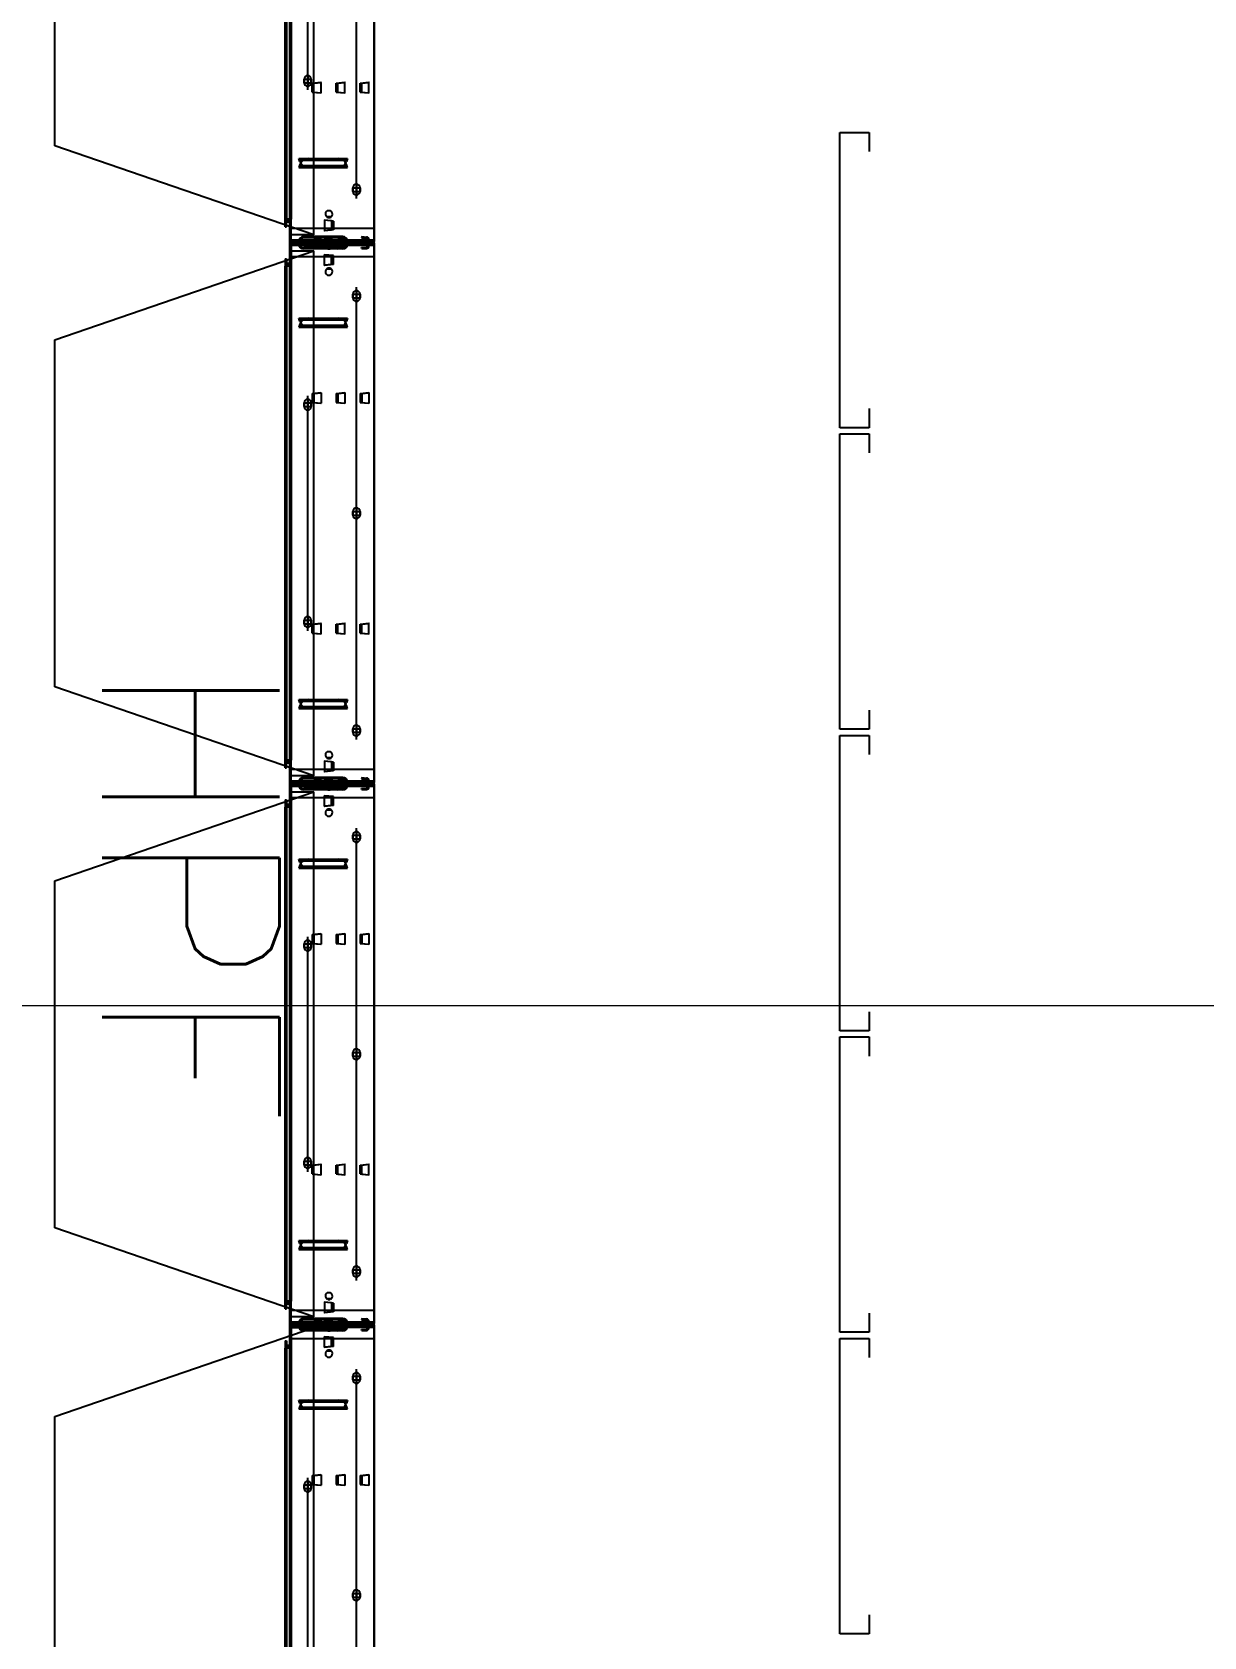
# Model space of a CAD drawing. Extents: x -32000 to 416743, y -254124 to 144214.
# Drawn here: x 250441 to 251762, y 80288 to 82098 of the extents above; entities that cross this region are included whole.
import ezdxf

# ---------------------------------------------------------------- set-up
doc = ezdxf.new("R2010")
doc.units = 0
doc.header["$LTSCALE"] = 10
doc.layers.add('XFM1Q40$0$TYPE14X10', color=7, linetype='Continuous')
doc.layers.add('XFM7P40ICA$0$H12PL4$0$L40_19_MEJI', color=252, linetype='Continuous')
doc.styles.add('XFM1Q40$0$LSP', font='SIMPLEX.shx', dxfattribs={"bigfont": 'chineset.shx'})

# ---------------------------------------------------------------- blocks, each defined once
blk = doc.blocks.new('XFM1Q40$0$A$C10876e96')
at = {"layer": 'XFM1Q40$0$TYPE14X10', "color": 22}
for p, q in [((2524.7, 2660), (2524.7, 3268.5)), ((2526.2, 2669), (2526.2, 3261)), ((2551.6, 2669), (2551.6, 3261)), ((2619.7, 3270), (2619.7, 2661.5)), ((2619.7, 2660), (2619.7, 3268.5)), ((2519.2, 3246.5), (2519.2, 2686.5)), ((2519.2, 2683.5), (2519.2, 3243.5)), ((2520.7, 3246.5), (2520.7, 2686.5)), ((2520.7, 2683.5), (2520.7, 3243.5)), ((2524.7, 3246.5), (2524.7, 2686.5)), ((2526.2, 3246.5), (2526.2, 2686.5)), ((2526.2, 2683.5), (2526.2, 3243.5)), ((2599.7, 2710), (2599.7, 3220)), ((2259.6, 2769.3), (2259.6, 3160.7)), ((2544.7, 2832.5), (2544.7, 3097.5)), ((2540.1, 2844.5), (2549.2, 2844.5)), ((2540.1, 2844.5), (2549.2, 2844.5)), ((2540.7, 2840.5), (2540.7, 2844.5)), ((2540.7, 2844.5), (2540.7, 2840.5)), ((2544.7, 2849.5), (2544.7, 2835.5)), ((2548.7, 2840.5), (2548.7, 2844.5)), ((2548.7, 2844.5), (2548.7, 2840.5)), ((2540.1, 2840.5), (2549.2, 2840.5)), ((2540.1, 2840.5), (2549.2, 2840.5)), ((2549.7, 2840), (2559.6, 2841)), ((2549.7, 2830), (2549.7, 2840)), ((2549.7, 2830), (2559.6, 2829)), ((2551.7, 2840.1), (2559.7, 2840.9)), ((2551.7, 2829.9), (2551.7, 2840.1)), ((2551.7, 2829.9), (2559.7, 2829.1)), ((2559.7, 2829.1), (2559.7, 2840.9)), ((2576.7, 2840), (2586.6, 2841)), ((2576.7, 2830), (2576.7, 2840)), ((2576.7, 2830), (2586.6, 2829)), ((2578.7, 2840.1), (2586.7, 2840.9)), ((2578.7, 2829.9), (2578.7, 2840.1)), ((2578.7, 2829.9), (2586.7, 2829.1)), ((2586.7, 2829.1), (2586.7, 2840.9)), ((2603.7, 2840), (2613.6, 2841)), ((2603.7, 2830), (2603.7, 2840)), ((2603.7, 2830), (2613.6, 2829)), ((2605.7, 2840.1), (2613.7, 2840.9)), ((2605.7, 2829.9), (2605.7, 2840.1)), ((2605.7, 2829.9), (2613.7, 2829.1)), ((2613.7, 2829.1), (2613.7, 2840.9)), ((2551.6, 2669), (2259.6, 2769.3)), ((3144.9, 2451.5), (3144.9, 2784.5)), ((3144.9, 2784.5), (3177.9, 2784.5)), ((3177.9, 2784.5), (3177.9, 2763)), ((2534.7, 2755), (2589.7, 2755)), ((2535.8, 2751.7), (2534.7, 2755)), ((2535.4, 2753), (2589, 2753)), ((2545.3, 2755), (2579.1, 2755)), ((2589.7, 2755), (2588.5, 2751.7)), ((2535.8, 2748.3), (2534.7, 2745)), ((2534.7, 2745), (2589.7, 2745)), ((2535.4, 2747), (2589, 2747)), ((2545.3, 2745), (2579.1, 2745)), ((2589.7, 2745), (2588.5, 2748.3)), ((2595.1, 2722), (2604.2, 2722)), ((2595.1, 2722), (2604.2, 2722)), ((2595.1, 2718), (2604.2, 2718)), ((2595.1, 2718), (2604.2, 2718)), ((2595.7, 2718), (2595.7, 2722)), ((2595.7, 2722), (2595.7, 2718)), ((2599.7, 2727), (2599.7, 2713)), ((2603.7, 2718), (2603.7, 2722)), ((2603.7, 2722), (2603.7, 2718)), ((2567.2, 2696.5), (2570.2, 2696.5)), ((2526.2, 2686.5), (2519.2, 2686.5)), ((2519.2, 2678), (2519.2, 2685)), ((2526.2, 2685), (2519.2, 2685)), ((2519.2, 2683.5), (2524.7, 2683.5)), ((2520.7, 2678), (2520.7, 2683.5)), ((2524.7, 2683.5), (2520.7, 2683.5)), ((2524.7, 2686.5), (2524.7, 2661.5)), ((2524.7, 2660), (2524.7, 2683.5)), ((2524.7, 2683.5), (2526.2, 2683.5)), ((2526.2, 2661.5), (2526.2, 2685)), ((2573.7, 2684.5), (2563.7, 2685.5)), ((2571.7, 2684.6), (2563.7, 2685.4)), ((2563.7, 2685.4), (2563.7, 2673.6)), ((2566, 2689.5), (2571.3, 2689.5)), ((2571.7, 2684.6), (2571.7, 2674.4)), ((2573.7, 2684.5), (2573.7, 2674.5)), ((2519.2, 2678), (2520.7, 2678)), ((2526.2, 2676), (2524.7, 2676)), ((2619.7, 2663), (2524.7, 2663)), ((2619.7, 2661.5), (2524.7, 2661.5)), ((2619.7, 2676), (2526.2, 2676)), ((2551.6, 2669), (2526.2, 2669)), ((2619.7, 2661.5), (2526.2, 2661.5)), ((2534.7, 2661.5), (2534.7, 2660)), ((2584.2, 2667), (2540.2, 2667)), ((2584.2, 2665.5), (2540.2, 2665.5)), ((2549.7, 2661.5), (2549.7, 2660)), ((2551.7, 2667), (2551.5, 2665.5)), ((2551.5, 2665.5), (2556.8, 2665)), ((2551.7, 2667), (2557, 2666.5)), ((2558.2, 2663), (2558.2, 2663.5)), ((2559.7, 2663), (2559.7, 2663.5)), ((2573.7, 2674.5), (2563.7, 2673.5)), ((2571.7, 2674.4), (2563.7, 2673.6)), ((2565.2, 2663.5), (2565.2, 2660)), ((2571.7, 2667), (2566.4, 2666.5)), ((2571.9, 2665.5), (2566.6, 2665)), ((2566.7, 2663.5), (2566.7, 2661.5)), ((2570.7, 2663.5), (2570.7, 2661.5)), ((2571.7, 2667), (2571.9, 2665.5)), ((2572.2, 2663.5), (2572.2, 2660)), ((2573.7, 2661.5), (2573.7, 2660)), ((2576.7, 2661.5), (2576.7, 2660)), ((2578.7, 2667), (2578.5, 2665.5)), ((2578.5, 2665.5), (2583.8, 2665)), ((2578.7, 2667), (2584, 2666.5)), ((2585.2, 2663), (2585.2, 2663.5)), ((2586.7, 2663), (2586.7, 2663.5)), ((2589.7, 2661.5), (2589.7, 2660)), ((2603.7, 2661.5), (2603.7, 2660)), ((2605.7, 2667), (2605.5, 2665.5)), ((2605.5, 2665.5), (2610.8, 2665)), ((2605.7, 2667), (2611, 2666.5)), ((2612.2, 2663), (2612.2, 2663.5)), ((2613.7, 2663), (2613.7, 2663.5)), ((2619.7, 2660), (2619.7, 2676)), ((2259.6, 2550.7), (2551.6, 2651)), ((2519.2, 2642), (2519.2, 2635)), ((2519.2, 2642), (2520.7, 2642)), ((2520.7, 2642), (2520.7, 2636.5)), ((2619.7, 2660), (2524.7, 2660)), ((2619.7, 2660), (2524.7, 2660)), ((2619.7, 2660), (2524.7, 2660)), ((2619.7, 2660), (2524.7, 2660)), ((2524.7, 2660), (2524.7, 2636.5)), ((2524.7, 2636.5), (2524.7, 2660)), ((2524.7, 2050), (2524.7, 2658.5)), ((2619.7, 2658.5), (2524.7, 2658.5)), ((2619.7, 2657), (2524.7, 2657)), ((2526.2, 2644), (2524.7, 2644)), ((2619.7, 2658.5), (2526.2, 2658.5)), ((2526.2, 2658.5), (2526.2, 2635)), ((2526.2, 2059), (2526.2, 2651)), ((2526.2, 2651), (2551.6, 2651)), ((2619.7, 2644), (2526.2, 2644)), ((2534.7, 2658.5), (2534.7, 2660)), ((2584.2, 2654.5), (2540.2, 2654.5)), ((2584.2, 2653), (2540.2, 2653)), ((2549.7, 2658.5), (2549.7, 2660)), ((2551.5, 2654.5), (2556.8, 2655)), ((2551.7, 2653), (2551.5, 2654.5)), ((2551.6, 2059), (2551.6, 2651)), ((2551.7, 2653), (2557, 2653.5)), ((2558.2, 2657), (2558.2, 2656.5)), ((2559.7, 2657), (2559.7, 2656.5)), ((2573.7, 2645.5), (2563.7, 2646.5)), ((2571.7, 2645.6), (2563.7, 2646.4)), ((2563.7, 2634.6), (2563.7, 2646.4)), ((2565.2, 2656.5), (2565.2, 2660)), ((2571.7, 2653), (2566.4, 2653.5)), ((2571.9, 2654.5), (2566.6, 2655)), ((2566.7, 2656.5), (2566.7, 2658.5)), ((2570.7, 2656.5), (2570.7, 2658.5)), ((2571.7, 2653), (2571.9, 2654.5)), ((2571.7, 2635.4), (2571.7, 2645.6)), ((2572.2, 2656.5), (2572.2, 2660)), ((2573.7, 2658.5), (2573.7, 2660)), ((2573.7, 2635.5), (2573.7, 2645.5)), ((2576.7, 2658.5), (2576.7, 2660)), ((2578.5, 2654.5), (2583.8, 2655)), ((2578.7, 2653), (2578.5, 2654.5)), ((2578.7, 2653), (2584, 2653.5)), ((2585.2, 2657), (2585.2, 2656.5)), ((2586.7, 2657), (2586.7, 2656.5)), ((2589.7, 2658.5), (2589.7, 2660)), ((2603.7, 2658.5), (2603.7, 2660)), ((2605.5, 2654.5), (2610.8, 2655)), ((2605.7, 2653), (2605.5, 2654.5)), ((2605.7, 2653), (2611, 2653.5)), ((2612.2, 2657), (2612.2, 2656.5)), ((2613.7, 2657), (2613.7, 2656.5)), ((2619.7, 2660), (2619.7, 2051.5)), ((2619.7, 2660), (2619.7, 2644)), ((2619.7, 2050), (2619.7, 2658.5)), ((2519.2, 2636.5), (2519.2, 2076.5)), ((2519.2, 2636.5), (2526.2, 2636.5)), ((2526.2, 2635), (2519.2, 2635)), ((2519.2, 2073.5), (2519.2, 2633.5)), ((2524.7, 2633.5), (2519.2, 2633.5)), ((2520.7, 2636.5), (2520.7, 2076.5)), ((2524.7, 2636.5), (2520.7, 2636.5)), ((2520.7, 2073.5), (2520.7, 2633.5)), ((2524.7, 2636.5), (2524.7, 2076.5)), ((2526.2, 2633.5), (2524.7, 2633.5)), ((2526.2, 2636.5), (2526.2, 2076.5)), ((2526.2, 2073.5), (2526.2, 2633.5)), ((2573.7, 2635.5), (2563.7, 2634.5)), ((2571.7, 2635.4), (2563.7, 2634.6)), ((2566, 2630.5), (2571.3, 2630.5)), ((2567.2, 2623.5), (2570.2, 2623.5)), ((2599.7, 2100), (2599.7, 2610)), ((2599.7, 2607), (2599.7, 2593)), ((2595.1, 2602), (2604.2, 2602)), ((2595.1, 2602), (2604.2, 2602)), ((2595.1, 2598), (2604.2, 2598)), ((2595.1, 2598), (2604.2, 2598)), ((2595.7, 2598), (2595.7, 2602)), ((2595.7, 2602), (2595.7, 2598)), ((2603.7, 2598), (2603.7, 2602)), ((2603.7, 2602), (2603.7, 2598)), ((2534.7, 2575), (2589.7, 2575)), ((2535.8, 2571.7), (2534.7, 2575)), ((2535.4, 2573), (2589, 2573)), ((2545.3, 2575), (2579.1, 2575)), ((2589.7, 2575), (2588.5, 2571.7)), ((2535.8, 2568.3), (2534.7, 2565)), ((2534.7, 2565), (2589.7, 2565)), ((2535.4, 2567), (2589, 2567)), ((2545.3, 2565), (2579.1, 2565)), ((2589.7, 2565), (2588.5, 2568.3)), ((2259.6, 2159.3), (2259.6, 2550.7)), ((2540.1, 2479.5), (2549.2, 2479.5)), ((2540.1, 2479.5), (2549.2, 2479.5)), ((2540.7, 2475.5), (2540.7, 2479.5)), ((2540.7, 2479.5), (2540.7, 2475.5)), ((2544.7, 2222.5), (2544.7, 2487.5)), ((2544.7, 2484.5), (2544.7, 2470.5)), ((2548.7, 2475.5), (2548.7, 2479.5)), ((2548.7, 2479.5), (2548.7, 2475.5)), ((2549.7, 2490), (2559.6, 2491)), ((2549.7, 2490), (2549.7, 2480)), ((2549.7, 2480), (2559.6, 2479)), ((2551.7, 2490.1), (2559.7, 2490.9)), ((2551.7, 2490.1), (2551.7, 2479.9)), ((2551.7, 2479.9), (2559.7, 2479.1)), ((2559.7, 2490.9), (2559.7, 2479.1)), ((2576.7, 2490), (2586.6, 2491)), ((2576.7, 2490), (2576.7, 2480)), ((2576.7, 2480), (2586.6, 2479)), ((2578.7, 2490.1), (2586.7, 2490.9)), ((2578.7, 2490.1), (2578.7, 2479.9)), ((2578.7, 2479.9), (2586.7, 2479.1)), ((2586.7, 2490.9), (2586.7, 2479.1)), ((2603.7, 2490), (2613.6, 2491)), ((2603.7, 2490), (2603.7, 2480)), ((2603.7, 2480), (2613.6, 2479)), ((2605.7, 2490.1), (2613.7, 2490.9)), ((2605.7, 2490.1), (2605.7, 2479.9)), ((2605.7, 2479.9), (2613.7, 2479.1)), ((2613.7, 2490.9), (2613.7, 2479.1)), ((2540.1, 2475.5), (2549.2, 2475.5)), ((2540.1, 2475.5), (2549.2, 2475.5)), ((3177.9, 2473), (3177.9, 2451.5)), ((3177.9, 2451.5), (3144.9, 2451.5)), ((3144.9, 2444.5), (3177.9, 2444.5)), ((3144.9, 2111.5), (3144.9, 2444.5)), ((3177.9, 2444.5), (3177.9, 2423)), ((2595.1, 2357), (2604.2, 2357)), ((2595.1, 2357), (2604.2, 2357)), ((2595.1, 2353), (2604.2, 2353)), ((2595.1, 2353), (2604.2, 2353)), ((2595.7, 2353), (2595.7, 2357)), ((2595.7, 2357), (2595.7, 2353)), ((2599.7, 2362), (2599.7, 2348)), ((2603.7, 2353), (2603.7, 2357)), ((2603.7, 2357), (2603.7, 2353)), ((2540.1, 2234.5), (2549.2, 2234.5)), ((2540.1, 2234.5), (2549.2, 2234.5)), ((2540.1, 2230.5), (2549.2, 2230.5)), ((2540.1, 2230.5), (2549.2, 2230.5)), ((2540.7, 2230.5), (2540.7, 2234.5)), ((2540.7, 2234.5), (2540.7, 2230.5)), ((2544.7, 2239.5), (2544.7, 2225.5)), ((2548.7, 2230.5), (2548.7, 2234.5)), ((2548.7, 2234.5), (2548.7, 2230.5)), ((2549.7, 2230), (2559.6, 2231)), ((2549.7, 2220), (2549.7, 2230)), ((2551.7, 2230.1), (2559.7, 2230.9)), ((2551.7, 2219.9), (2551.7, 2230.1)), ((2559.7, 2219.1), (2559.7, 2230.9)), ((2576.7, 2230), (2586.6, 2231)), ((2576.7, 2220), (2576.7, 2230)), ((2578.7, 2230.1), (2586.7, 2230.9)), ((2578.7, 2219.9), (2578.7, 2230.1)), ((2586.7, 2219.1), (2586.7, 2230.9)), ((2603.7, 2230), (2613.6, 2231)), ((2603.7, 2220), (2603.7, 2230)), ((2605.7, 2230.1), (2613.7, 2230.9)), ((2605.7, 2219.9), (2605.7, 2230.1)), ((2613.7, 2219.1), (2613.7, 2230.9)), ((2549.7, 2220), (2559.6, 2219)), ((2551.7, 2219.9), (2559.7, 2219.1)), ((2576.7, 2220), (2586.6, 2219)), ((2578.7, 2219.9), (2586.7, 2219.1)), ((2603.7, 2220), (2613.6, 2219)), ((2605.7, 2219.9), (2613.7, 2219.1)), ((2551.6, 2059), (2259.6, 2159.3)), ((2534.7, 2145), (2589.7, 2145)), ((2535.8, 2141.7), (2534.7, 2145)), ((2535.8, 2138.3), (2534.7, 2135)), ((2535.4, 2143), (2589, 2143)), ((2535.4, 2137), (2589, 2137)), ((2545.3, 2145), (2579.1, 2145)), ((2589.7, 2145), (2588.5, 2141.7)), ((2589.7, 2135), (2588.5, 2138.3)), ((2534.7, 2135), (2589.7, 2135)), ((2545.3, 2135), (2579.1, 2135)), ((3177.9, 2133), (3177.9, 2111.5)), ((2595.1, 2112), (2604.2, 2112)), ((2595.1, 2112), (2604.2, 2112)), ((2595.1, 2108), (2604.2, 2108)), ((2595.1, 2108), (2604.2, 2108)), ((2595.7, 2108), (2595.7, 2112)), ((2595.7, 2112), (2595.7, 2108)), ((2599.7, 2117), (2599.7, 2103)), ((2603.7, 2108), (2603.7, 2112)), ((2603.7, 2112), (2603.7, 2108)), ((3177.9, 2111.5), (3144.9, 2111.5)), ((3144.9, 1771.5), (3144.9, 2104.5)), ((3144.9, 2104.5), (3177.9, 2104.5)), ((3177.9, 2104.5), (3177.9, 2083)), ((2567.2, 2086.5), (2570.2, 2086.5)), ((2526.2, 2076.5), (2519.2, 2076.5)), ((2519.2, 2068), (2519.2, 2075)), ((2526.2, 2075), (2519.2, 2075)), ((2519.2, 2073.5), (2524.7, 2073.5)), ((2519.2, 2068), (2520.7, 2068)), ((2520.7, 2068), (2520.7, 2073.5)), ((2524.7, 2073.5), (2520.7, 2073.5)), ((2524.7, 2076.5), (2524.7, 2051.5)), ((2524.7, 2050), (2524.7, 2073.5)), ((2524.7, 2073.5), (2526.2, 2073.5)), ((2526.2, 2066), (2524.7, 2066)), ((2526.2, 2051.5), (2526.2, 2075)), ((2619.7, 2066), (2526.2, 2066)), ((2573.7, 2074.5), (2563.7, 2075.5)), ((2571.7, 2074.6), (2563.7, 2075.4)), ((2563.7, 2075.4), (2563.7, 2063.6)), ((2573.7, 2064.5), (2563.7, 2063.5)), ((2571.7, 2064.4), (2563.7, 2063.6)), ((2566, 2079.5), (2571.3, 2079.5)), ((2571.7, 2074.6), (2571.7, 2064.4)), ((2573.7, 2074.5), (2573.7, 2064.5)), ((2619.7, 2050), (2619.7, 2066)), ((2619.7, 2053), (2524.7, 2053)), ((2619.7, 2051.5), (2524.7, 2051.5)), ((2619.7, 2050), (2524.7, 2050)), ((2619.7, 2050), (2524.7, 2050)), ((2619.7, 2050), (2524.7, 2050)), ((2619.7, 2050), (2524.7, 2050)), ((2524.7, 2050), (2524.7, 2026.5)), ((2524.7, 2026.5), (2524.7, 2050)), ((2524.7, 1440), (2524.7, 2048.5)), ((2619.7, 2048.5), (2524.7, 2048.5)), ((2619.7, 2047), (2524.7, 2047)), ((2551.6, 2059), (2526.2, 2059)), ((2619.7, 2051.5), (2526.2, 2051.5)), ((2619.7, 2048.5), (2526.2, 2048.5)), ((2526.2, 2048.5), (2526.2, 2025)), ((2534.7, 2051.5), (2534.7, 2050)), ((2534.7, 2048.5), (2534.7, 2050)), ((2584.2, 2057), (2540.2, 2057)), ((2584.2, 2055.5), (2540.2, 2055.5)), ((2549.7, 2051.5), (2549.7, 2050)), ((2549.7, 2048.5), (2549.7, 2050)), ((2551.7, 2057), (2551.5, 2055.5)), ((2551.5, 2055.5), (2556.8, 2055)), ((2551.5, 2044.5), (2556.8, 2045)), ((2551.7, 2057), (2557, 2056.5)), ((2558.2, 2053), (2558.2, 2053.5)), ((2558.2, 2047), (2558.2, 2046.5)), ((2559.7, 2053), (2559.7, 2053.5)), ((2559.7, 2047), (2559.7, 2046.5)), ((2565.2, 2053.5), (2565.2, 2050)), ((2565.2, 2046.5), (2565.2, 2050)), ((2571.7, 2057), (2566.4, 2056.5)), ((2571.9, 2055.5), (2566.6, 2055)), ((2571.9, 2044.5), (2566.6, 2045)), ((2566.7, 2053.5), (2566.7, 2051.5)), ((2566.7, 2046.5), (2566.7, 2048.5)), ((2570.7, 2053.5), (2570.7, 2051.5)), ((2570.7, 2046.5), (2570.7, 2048.5)), ((2571.7, 2057), (2571.9, 2055.5)), ((2572.2, 2053.5), (2572.2, 2050)), ((2572.2, 2046.5), (2572.2, 2050)), ((2573.7, 2051.5), (2573.7, 2050)), ((2573.7, 2048.5), (2573.7, 2050)), ((2576.7, 2051.5), (2576.7, 2050)), ((2576.7, 2048.5), (2576.7, 2050)), ((2578.7, 2057), (2578.5, 2055.5)), ((2578.5, 2055.5), (2583.8, 2055)), ((2578.5, 2044.5), (2583.8, 2045)), ((2578.7, 2057), (2584, 2056.5)), ((2585.2, 2053), (2585.2, 2053.5)), ((2585.2, 2047), (2585.2, 2046.5)), ((2586.7, 2053), (2586.7, 2053.5)), ((2586.7, 2047), (2586.7, 2046.5)), ((2589.7, 2051.5), (2589.7, 2050)), ((2589.7, 2048.5), (2589.7, 2050)), ((2603.7, 2051.5), (2603.7, 2050)), ((2603.7, 2048.5), (2603.7, 2050)), ((2605.7, 2057), (2605.5, 2055.5)), ((2605.5, 2055.5), (2610.8, 2055)), ((2605.5, 2044.5), (2610.8, 2045)), ((2605.7, 2057), (2611, 2056.5)), ((2612.2, 2053), (2612.2, 2053.5)), ((2612.2, 2047), (2612.2, 2046.5)), ((2613.7, 2053), (2613.7, 2053.5)), ((2613.7, 2047), (2613.7, 2046.5)), ((2619.7, 2050), (2619.7, 1441.5)), ((2619.7, 2050), (2619.7, 2034)), ((2619.7, 1440), (2619.7, 2048.5)), ((2259.6, 1940.7), (2551.6, 2041)), ((2519.2, 2032), (2519.2, 2025)), ((2519.2, 2032), (2520.7, 2032)), ((2520.7, 2032), (2520.7, 2026.5)), ((2526.2, 2034), (2524.7, 2034)), ((2526.2, 1449), (2526.2, 2041)), ((2526.2, 2041), (2551.6, 2041)), ((2619.7, 2034), (2526.2, 2034)), ((2584.2, 2044.5), (2540.2, 2044.5)), ((2584.2, 2043), (2540.2, 2043)), ((2551.7, 2043), (2551.5, 2044.5)), ((2551.6, 1449), (2551.6, 2041)), ((2551.7, 2043), (2557, 2043.5)), ((2573.7, 2035.5), (2563.7, 2036.5)), ((2571.7, 2035.6), (2563.7, 2036.4)), ((2563.7, 2024.6), (2563.7, 2036.4)), ((2571.7, 2043), (2566.4, 2043.5)), ((2571.7, 2043), (2571.9, 2044.5)), ((2571.7, 2025.4), (2571.7, 2035.6)), ((2573.7, 2025.5), (2573.7, 2035.5)), ((2578.7, 2043), (2578.5, 2044.5)), ((2578.7, 2043), (2584, 2043.5)), ((2605.7, 2043), (2605.5, 2044.5)), ((2605.7, 2043), (2611, 2043.5)), ((2519.2, 2026.5), (2519.2, 1466.5)), ((2519.2, 2026.5), (2526.2, 2026.5)), ((2526.2, 2025), (2519.2, 2025)), ((2519.2, 1463.5), (2519.2, 2023.5)), ((2524.7, 2023.5), (2519.2, 2023.5)), ((2520.7, 2026.5), (2520.7, 1466.5)), ((2524.7, 2026.5), (2520.7, 2026.5)), ((2520.7, 1463.5), (2520.7, 2023.5)), ((2524.7, 2026.5), (2524.7, 1466.5)), ((2526.2, 2023.5), (2524.7, 2023.5)), ((2526.2, 2026.5), (2526.2, 1466.5)), ((2526.2, 1463.5), (2526.2, 2023.5)), ((2573.7, 2025.5), (2563.7, 2024.5)), ((2571.7, 2025.4), (2563.7, 2024.6)), ((2566, 2020.5), (2571.3, 2020.5)), ((2567.2, 2013.5), (2570.2, 2013.5)), ((2595.1, 1992), (2604.2, 1992)), ((2595.1, 1992), (2604.2, 1992)), ((2595.7, 1988), (2595.7, 1992)), ((2595.7, 1992), (2595.7, 1988)), ((2599.7, 1490), (2599.7, 2000)), ((2599.7, 1997), (2599.7, 1983)), ((2603.7, 1988), (2603.7, 1992)), ((2603.7, 1992), (2603.7, 1988)), ((2595.1, 1988), (2604.2, 1988)), ((2595.1, 1988), (2604.2, 1988)), ((2534.7, 1965), (2589.7, 1965)), ((2535.8, 1961.7), (2534.7, 1965)), ((2535.8, 1958.3), (2534.7, 1955)), ((2534.7, 1955), (2589.7, 1955)), ((2535.4, 1963), (2589, 1963)), ((2535.4, 1957), (2589, 1957)), ((2545.3, 1965), (2579.1, 1965)), ((2545.3, 1955), (2579.1, 1955)), ((2589.7, 1965), (2588.5, 1961.7)), ((2589.7, 1955), (2588.5, 1958.3)), ((2259.6, 1549.3), (2259.6, 1940.7)), ((2540.1, 1869.5), (2549.2, 1869.5)), ((2540.1, 1869.5), (2549.2, 1869.5)), ((2540.1, 1865.5), (2549.2, 1865.5)), ((2540.1, 1865.5), (2549.2, 1865.5)), ((2540.7, 1865.5), (2540.7, 1869.5)), ((2540.7, 1869.5), (2540.7, 1865.5)), ((2544.7, 1612.5), (2544.7, 1877.5)), ((2544.7, 1874.5), (2544.7, 1860.5)), ((2548.7, 1865.5), (2548.7, 1869.5)), ((2548.7, 1869.5), (2548.7, 1865.5)), ((2549.7, 1880), (2559.6, 1881)), ((2549.7, 1880), (2549.7, 1870)), ((2549.7, 1870), (2559.6, 1869)), ((2551.7, 1880.1), (2559.7, 1880.9)), ((2551.7, 1880.1), (2551.7, 1869.9)), ((2551.7, 1869.9), (2559.7, 1869.1)), ((2559.7, 1880.9), (2559.7, 1869.1)), ((2576.7, 1880), (2586.6, 1881)), ((2576.7, 1880), (2576.7, 1870)), ((2576.7, 1870), (2586.6, 1869)), ((2578.7, 1880.1), (2586.7, 1880.9)), ((2578.7, 1880.1), (2578.7, 1869.9)), ((2578.7, 1869.9), (2586.7, 1869.1)), ((2586.7, 1880.9), (2586.7, 1869.1)), ((2603.7, 1880), (2613.6, 1881)), ((2603.7, 1880), (2603.7, 1870)), ((2603.7, 1870), (2613.6, 1869)), ((2605.7, 1880.1), (2613.7, 1880.9)), ((2605.7, 1880.1), (2605.7, 1869.9)), ((2605.7, 1869.9), (2613.7, 1869.1)), ((2613.7, 1880.9), (2613.7, 1869.1)), ((3177.9, 1793), (3177.9, 1771.5)), ((3177.9, 1771.5), (3144.9, 1771.5)), ((3144.9, 1764.5), (3177.9, 1764.5)), ((3144.9, 1431.5), (3144.9, 1764.5)), ((3177.9, 1764.5), (3177.9, 1743)), ((2595.1, 1747), (2604.2, 1747)), ((2595.1, 1747), (2604.2, 1747)), ((2595.1, 1743), (2604.2, 1743)), ((2595.1, 1743), (2604.2, 1743)), ((2595.7, 1743), (2595.7, 1747)), ((2595.7, 1747), (2595.7, 1743)), ((2599.7, 1752), (2599.7, 1738)), ((2603.7, 1743), (2603.7, 1747)), ((2603.7, 1747), (2603.7, 1743)), ((2544.7, 1629.5), (2544.7, 1615.5)), ((2540.1, 1624.5), (2549.2, 1624.5)), ((2540.1, 1624.5), (2549.2, 1624.5)), ((2540.1, 1620.5), (2549.2, 1620.5)), ((2540.1, 1620.5), (2549.2, 1620.5)), ((2540.7, 1620.5), (2540.7, 1624.5)), ((2540.7, 1624.5), (2540.7, 1620.5)), ((2548.7, 1620.5), (2548.7, 1624.5)), ((2548.7, 1624.5), (2548.7, 1620.5)), ((2549.7, 1620), (2559.6, 1621)), ((2549.7, 1610), (2549.7, 1620)), ((2551.7, 1620.1), (2559.7, 1620.9)), ((2551.7, 1609.9), (2551.7, 1620.1)), ((2559.7, 1609.1), (2559.7, 1620.9)), ((2576.7, 1620), (2586.6, 1621)), ((2576.7, 1610), (2576.7, 1620)), ((2578.7, 1620.1), (2586.7, 1620.9)), ((2578.7, 1609.9), (2578.7, 1620.1)), ((2586.7, 1609.1), (2586.7, 1620.9)), ((2603.7, 1620), (2613.6, 1621)), ((2603.7, 1610), (2603.7, 1620)), ((2605.7, 1620.1), (2613.7, 1620.9)), ((2605.7, 1609.9), (2605.7, 1620.1)), ((2613.7, 1609.1), (2613.7, 1620.9)), ((2549.7, 1610), (2559.6, 1609)), ((2551.7, 1609.9), (2559.7, 1609.1)), ((2576.7, 1610), (2586.6, 1609)), ((2578.7, 1609.9), (2586.7, 1609.1)), ((2603.7, 1610), (2613.6, 1609)), ((2605.7, 1609.9), (2613.7, 1609.1)), ((2551.6, 1449), (2259.6, 1549.3)), ((2534.7, 1535), (2589.7, 1535)), ((2535.8, 1531.7), (2534.7, 1535)), ((2535.8, 1528.3), (2534.7, 1525)), ((2534.7, 1525), (2589.7, 1525)), ((2535.4, 1533), (2589, 1533)), ((2535.4, 1527), (2589, 1527)), ((2545.3, 1535), (2579.1, 1535)), ((2545.3, 1525), (2579.1, 1525)), ((2589.7, 1535), (2588.5, 1531.7)), ((2589.7, 1525), (2588.5, 1528.3)), ((2595.1, 1502), (2604.2, 1502)), ((2595.1, 1502), (2604.2, 1502)), ((2595.7, 1498), (2595.7, 1502)), ((2595.7, 1502), (2595.7, 1498)), ((2599.7, 1507), (2599.7, 1493)), ((2603.7, 1498), (2603.7, 1502)), ((2603.7, 1502), (2603.7, 1498)), ((2595.1, 1498), (2604.2, 1498)), ((2595.1, 1498), (2604.2, 1498)), ((2526.2, 1466.5), (2519.2, 1466.5)), ((2524.7, 1466.5), (2524.7, 1441.5)), ((2566, 1469.5), (2571.3, 1469.5)), ((2567.2, 1476.5), (2570.2, 1476.5)), ((2519.2, 1458), (2519.2, 1465)), ((2526.2, 1465), (2519.2, 1465)), ((2519.2, 1463.5), (2524.7, 1463.5)), ((2519.2, 1458), (2520.7, 1458)), ((2520.7, 1458), (2520.7, 1463.5)), ((2524.7, 1463.5), (2520.7, 1463.5)), ((2524.7, 1440), (2524.7, 1463.5)), ((2524.7, 1463.5), (2526.2, 1463.5)), ((2526.2, 1456), (2524.7, 1456)), ((2526.2, 1441.5), (2526.2, 1465)), ((2619.7, 1456), (2526.2, 1456)), ((2551.6, 1449), (2526.2, 1449)), ((2573.7, 1464.5), (2563.7, 1465.5)), ((2571.7, 1464.6), (2563.7, 1465.4)), ((2563.7, 1465.4), (2563.7, 1453.6)), ((2573.7, 1454.5), (2563.7, 1453.5)), ((2571.7, 1454.4), (2563.7, 1453.6)), ((2571.7, 1464.6), (2571.7, 1454.4)), ((2573.7, 1464.5), (2573.7, 1454.5)), ((2619.7, 1440), (2619.7, 1456)), ((3177.9, 1453), (3177.9, 1431.5)), ((2259.6, 1336.7), (2551.6, 1437)), ((2619.7, 1443), (2524.7, 1443)), ((2619.7, 1441.5), (2524.7, 1441.5)), ((2619.7, 1440), (2524.7, 1440)), ((2619.7, 1440), (2524.7, 1440)), ((2619.7, 1440), (2524.7, 1440)), ((2619.7, 1440), (2524.7, 1440)), ((2524.7, 1440), (2524.7, 1416.5)), ((2524.7, 1416.5), (2524.7, 1440)), ((2524.7, 830), (2524.7, 1438.5)), ((2619.7, 1438.5), (2524.7, 1438.5)), ((2619.7, 1437), (2524.7, 1437)), ((2619.7, 1441.5), (2526.2, 1441.5)), ((2619.7, 1438.5), (2526.2, 1438.5)), ((2526.2, 1438.5), (2526.2, 1415)), ((2526.2, 845), (2526.2, 1437)), ((2526.2, 1437), (2551.6, 1437)), ((2534.7, 1441.5), (2534.7, 1440)), ((2534.7, 1438.5), (2534.7, 1440)), ((2584.2, 1447), (2540.2, 1447)), ((2584.2, 1445.5), (2540.2, 1445.5)), ((2584.2, 1434.5), (2540.2, 1434.5)), ((2584.2, 1433), (2540.2, 1433)), ((2549.7, 1441.5), (2549.7, 1440)), ((2549.7, 1438.5), (2549.7, 1440)), ((2551.7, 1447), (2551.5, 1445.5)), ((2551.5, 1445.5), (2556.8, 1445)), ((2551.5, 1434.5), (2556.8, 1435)), ((2551.7, 1433), (2551.5, 1434.5)), ((2551.6, 845), (2551.6, 1437)), ((2551.7, 1447), (2557, 1446.5)), ((2551.7, 1433), (2557, 1433.5)), ((2558.2, 1443), (2558.2, 1443.5)), ((2558.2, 1437), (2558.2, 1436.5)), ((2559.7, 1443), (2559.7, 1443.5)), ((2559.7, 1437), (2559.7, 1436.5)), ((2565.2, 1443.5), (2565.2, 1440)), ((2565.2, 1436.5), (2565.2, 1440)), ((2571.7, 1447), (2566.4, 1446.5)), ((2571.7, 1433), (2566.4, 1433.5)), ((2571.9, 1445.5), (2566.6, 1445)), ((2571.9, 1434.5), (2566.6, 1435)), ((2566.7, 1443.5), (2566.7, 1441.5)), ((2566.7, 1436.5), (2566.7, 1438.5)), ((2570.7, 1443.5), (2570.7, 1441.5)), ((2570.7, 1436.5), (2570.7, 1438.5)), ((2571.7, 1447), (2571.9, 1445.5)), ((2571.7, 1433), (2571.9, 1434.5)), ((2572.2, 1443.5), (2572.2, 1440)), ((2572.2, 1436.5), (2572.2, 1440)), ((2573.7, 1441.5), (2573.7, 1440)), ((2573.7, 1438.5), (2573.7, 1440)), ((2576.7, 1441.5), (2576.7, 1440)), ((2576.7, 1438.5), (2576.7, 1440)), ((2578.7, 1447), (2578.5, 1445.5)), ((2578.5, 1445.5), (2583.8, 1445)), ((2578.5, 1434.5), (2583.8, 1435)), ((2578.7, 1433), (2578.5, 1434.5)), ((2578.7, 1447), (2584, 1446.5)), ((2578.7, 1433), (2584, 1433.5)), ((2585.2, 1443), (2585.2, 1443.5)), ((2585.2, 1437), (2585.2, 1436.5)), ((2586.7, 1443), (2586.7, 1443.5)), ((2586.7, 1437), (2586.7, 1436.5)), ((2589.7, 1441.5), (2589.7, 1440)), ((2589.7, 1438.5), (2589.7, 1440)), ((2603.7, 1441.5), (2603.7, 1440)), ((2603.7, 1438.5), (2603.7, 1440)), ((2605.7, 1447), (2605.5, 1445.5)), ((2605.5, 1445.5), (2610.8, 1445)), ((2605.5, 1434.5), (2610.8, 1435)), ((2605.7, 1433), (2605.5, 1434.5)), ((2605.7, 1447), (2611, 1446.5)), ((2605.7, 1433), (2611, 1433.5)), ((2612.2, 1443), (2612.2, 1443.5)), ((2612.2, 1437), (2612.2, 1436.5)), ((2613.7, 1443), (2613.7, 1443.5)), ((2613.7, 1437), (2613.7, 1436.5)), ((2619.7, 1440), (2619.7, 831.5)), ((2619.7, 1440), (2619.7, 1424)), ((2619.7, 830), (2619.7, 1438.5)), ((3177.9, 1431.5), (3144.9, 1431.5)), ((2519.2, 1422), (2519.2, 1415)), ((2519.2, 1422), (2520.7, 1422)), ((2519.2, 1416.5), (2519.2, 856.5)), ((2519.2, 1416.5), (2526.2, 1416.5)), ((2526.2, 1415), (2519.2, 1415)), ((2519.2, 853.5), (2519.2, 1413.5)), ((2524.7, 1413.5), (2519.2, 1413.5)), ((2520.7, 1422), (2520.7, 1416.5)), ((2520.7, 1416.5), (2520.7, 856.5)), ((2524.7, 1416.5), (2520.7, 1416.5)), ((2520.7, 853.5), (2520.7, 1413.5)), ((2526.2, 1424), (2524.7, 1424)), ((2524.7, 1416.5), (2524.7, 856.5)), ((2526.2, 1413.5), (2524.7, 1413.5)), ((2619.7, 1424), (2526.2, 1424)), ((2526.2, 1416.5), (2526.2, 856.5)), ((2526.2, 853.5), (2526.2, 1413.5)), ((2573.7, 1425.5), (2563.7, 1426.5)), ((2571.7, 1425.6), (2563.7, 1426.4)), ((2563.7, 1414.6), (2563.7, 1426.4)), ((2573.7, 1415.5), (2563.7, 1414.5)), ((2571.7, 1415.4), (2563.7, 1414.6)), ((2571.7, 1415.4), (2571.7, 1425.6)), ((2573.7, 1415.5), (2573.7, 1425.5)), ((3144.9, 1091.5), (3144.9, 1424.5)), ((3144.9, 1424.5), (3177.9, 1424.5)), ((3177.9, 1424.5), (3177.9, 1403)), ((2566, 1410.5), (2571.3, 1410.5)), ((2567.2, 1403.5), (2570.2, 1403.5)), ((2595.1, 1382), (2604.2, 1382)), ((2595.1, 1382), (2604.2, 1382)), ((2595.1, 1378), (2604.2, 1378)), ((2595.1, 1378), (2604.2, 1378)), ((2595.7, 1378), (2595.7, 1382)), ((2595.7, 1382), (2595.7, 1378)), ((2599.7, 880), (2599.7, 1390)), ((2599.7, 1387), (2599.7, 1373)), ((2603.7, 1378), (2603.7, 1382)), ((2603.7, 1382), (2603.7, 1378)), ((2534.7, 1355), (2589.7, 1355)), ((2535.8, 1351.7), (2534.7, 1355)), ((2535.8, 1348.3), (2534.7, 1345)), ((2534.7, 1345), (2589.7, 1345)), ((2535.4, 1353), (2589, 1353)), ((2535.4, 1347), (2589, 1347)), ((2545.3, 1355), (2579.1, 1355)), ((2545.3, 1345), (2579.1, 1345)), ((2589.7, 1355), (2588.5, 1351.7)), ((2589.7, 1345), (2588.5, 1348.3)), ((2259.6, 945.3), (2259.6, 1336.7)), ((2544.7, 1002.5), (2544.7, 1267.5)), ((2549.7, 1270), (2559.6, 1271)), ((2549.7, 1270), (2549.7, 1260)), ((2551.7, 1270.1), (2559.7, 1270.9)), ((2551.7, 1270.1), (2551.7, 1259.9)), ((2559.7, 1270.9), (2559.7, 1259.1)), ((2576.7, 1270), (2586.6, 1271)), ((2576.7, 1270), (2576.7, 1260)), ((2578.7, 1270.1), (2586.7, 1270.9)), ((2578.7, 1270.1), (2578.7, 1259.9)), ((2586.7, 1270.9), (2586.7, 1259.1)), ((2603.7, 1270), (2613.6, 1271)), ((2603.7, 1270), (2603.7, 1260)), ((2605.7, 1270.1), (2613.7, 1270.9)), ((2605.7, 1270.1), (2605.7, 1259.9)), ((2613.7, 1270.9), (2613.7, 1259.1)), ((2540.1, 1259.5), (2549.2, 1259.5)), ((2540.1, 1259.5), (2549.2, 1259.5)), ((2540.1, 1255.5), (2549.2, 1255.5)), ((2540.1, 1255.5), (2549.2, 1255.5)), ((2540.7, 1255.5), (2540.7, 1259.5)), ((2540.7, 1259.5), (2540.7, 1255.5)), ((2544.7, 1264.5), (2544.7, 1250.5)), ((2548.7, 1255.5), (2548.7, 1259.5)), ((2548.7, 1259.5), (2548.7, 1255.5)), ((2549.7, 1260), (2559.6, 1259)), ((2551.7, 1259.9), (2559.7, 1259.1)), ((2576.7, 1260), (2586.6, 1259)), ((2578.7, 1259.9), (2586.7, 1259.1)), ((2603.7, 1260), (2613.6, 1259)), ((2605.7, 1259.9), (2613.7, 1259.1)), ((2599.7, 1142), (2599.7, 1128)), ((2595.1, 1137), (2604.2, 1137)), ((2595.1, 1137), (2604.2, 1137)), ((2595.1, 1133), (2604.2, 1133)), ((2595.1, 1133), (2604.2, 1133)), ((2595.7, 1133), (2595.7, 1137)), ((2595.7, 1137), (2595.7, 1133)), ((2603.7, 1133), (2603.7, 1137)), ((2603.7, 1137), (2603.7, 1133)), ((3177.9, 1113), (3177.9, 1091.5)), ((3177.9, 1091.5), (3144.9, 1091.5))]:
    blk.add_line(p, q, dxfattribs=at)
for centre, radius, start, end in [((2544.7, 2844.5), 4, 0, 180), ((2544.7, 2844.5), 4, 0, 180), ((2544.7, 2840.5), 4, 180, 0), ((2544.7, 2840.5), 4, 180, 0), ((2559.6, 2840.9), 0.0502, 270, 101.4212), ((2559.6, 2829.1), 0.0502, 258.5788, 90), ((2586.6, 2840.9), 0.0502, 270, 101.4212), ((2586.6, 2829.1), 0.0502, 258.5788, 90), ((2613.6, 2840.9), 0.0502, 270, 101.4212), ((2613.6, 2829.1), 0.0502, 258.5788, 90), ((2545.3, 2745), 10, 90, 160.71), ((2545.3, 2755), 10, 199.29, 270), ((2579.1, 2745), 10, 19.29, 90), ((2579.1, 2755), 10, 270, 340.71), ((2599.7, 2722), 4, 0, 180), ((2599.7, 2722), 4, 0, 180), ((2599.7, 2718), 4, 180, 0), ((2599.7, 2718), 4, 180, 0), ((2569.2, 2692.5), 4.49, 117.1884, 206.5599), ((2568.1, 2692.5), 4.49, 333.4401, 62.8116), ((2563.7, 2685.4), 0.0502, 78.5788, 270), ((2568.7, 2692.5), 4, 210, 330), ((2540.2, 2661.5), 5.5, 90, 180), ((2540.2, 2661.5), 4, 90, 180), ((2556.7, 2663.5), 1.5, 0, 85), ((2556.7, 2663.5), 3, 0, 85), ((2561.2, 2663), 3, 180, 270), ((2561.2, 2663), 1.5, 180, 270), ((2562.2, 2663), 3, 270, 0), ((2562.2, 2663), 1.5, 270, 0), ((2563.7, 2673.6), 0.0502, 90, 281.4212), ((2566.7, 2663.5), 3, 95, 180), ((2568.7, 2663.5), 3.5, 0, 180), ((2566.7, 2663.5), 1.5, 95, 180), ((2568.7, 2663.5), 2, 0, 180), ((2583.7, 2663.5), 1.5, 0, 85), ((2583.7, 2663.5), 3, 0, 85), ((2584.2, 2661.5), 5.5, 0, 90), ((2584.2, 2661.5), 4, 0, 90), ((2588.2, 2663), 3, 180, 270), ((2588.2, 2663), 1.5, 180, 270), ((2610.7, 2663.5), 1.5, 0, 85), ((2610.7, 2663.5), 3, 0, 85), ((2615.2, 2663), 3, 180, 210), ((2615.2, 2663), 3, 210, 270), ((2615.2, 2663), 1.5, 180, 270), ((2540.2, 2658.5), 5.5, 180, 270), ((2540.2, 2658.5), 4, 180, 270), ((2556.7, 2656.5), 1.5, 275, 0), ((2556.7, 2656.5), 3, 275, 0), ((2561.2, 2657), 3, 90, 180), ((2561.2, 2657), 1.5, 90, 180), ((2562.2, 2657), 3, 0, 90), ((2562.2, 2657), 1.5, 0, 90), ((2566.7, 2656.5), 3, 180, 265), ((2563.7, 2646.4), 0.0502, 78.5788, 270), ((2566.7, 2656.5), 1.5, 180, 265), ((2568.7, 2656.5), 3.5, 180, 0), ((2568.7, 2656.5), 2, 180, 0), ((2583.7, 2656.5), 1.5, 275, 0), ((2583.7, 2656.5), 3, 275, 0), ((2584.2, 2658.5), 4, 270, 0), ((2584.2, 2658.5), 5.5, 270, 0), ((2588.2, 2657), 3, 90, 180), ((2588.2, 2657), 1.5, 90, 180), ((2610.7, 2656.5), 1.5, 275, 0), ((2610.7, 2656.5), 3, 275, 0), ((2615.2, 2657), 3, 150, 180), ((2615.2, 2657), 3, 90, 150), ((2615.2, 2657), 1.5, 90, 180), ((2563.7, 2634.6), 0.0502, 90, 281.4212), ((2569.2, 2627.5), 4.49, 153.4401, 242.8116), ((2568.7, 2627.5), 4, 30, 150), ((2568.1, 2627.5), 4.49, 297.1884, 26.5599), ((2599.7, 2602), 4, 0, 180), ((2599.7, 2602), 4, 0, 180), ((2599.7, 2598), 4, 180, 0), ((2599.7, 2598), 4, 180, 0), ((2545.3, 2565), 10, 90, 160.71), ((2545.3, 2575), 10, 199.29, 270), ((2579.1, 2565), 10, 19.29, 90), ((2579.1, 2575), 10, 270, 340.71), ((2544.7, 2479.5), 4, 0, 180), ((2544.7, 2479.5), 4, 0, 180), ((2559.6, 2490.9), 0.0502, 270, 101.4212), ((2559.6, 2479.1), 0.0502, 258.5788, 90), ((2586.6, 2490.9), 0.0502, 270, 101.4212), ((2586.6, 2479.1), 0.0502, 258.5788, 90), ((2613.6, 2490.9), 0.0502, 270, 101.4212), ((2613.6, 2479.1), 0.0502, 258.5788, 90), ((2544.7, 2475.5), 4, 180, 0), ((2544.7, 2475.5), 4, 180, 0), ((2599.7, 2357), 4, 0, 180), ((2599.7, 2357), 4, 0, 180), ((2599.7, 2353), 4, 180, 0), ((2599.7, 2353), 4, 180, 0), ((2544.7, 2234.5), 4, 0, 180), ((2544.7, 2234.5), 4, 0, 180), ((2544.7, 2230.5), 4, 180, 0), ((2544.7, 2230.5), 4, 180, 0), ((2559.6, 2230.9), 0.0502, 270, 101.4212), ((2586.6, 2230.9), 0.0502, 270, 101.4212), ((2613.6, 2230.9), 0.0502, 270, 101.4212), ((2559.6, 2219.1), 0.0502, 258.5788, 90), ((2586.6, 2219.1), 0.0502, 258.5788, 90), ((2613.6, 2219.1), 0.0502, 258.5788, 90), ((2545.3, 2135), 10, 90, 160.71), ((2545.3, 2145), 10, 199.29, 270), ((2579.1, 2135), 10, 19.29, 90), ((2579.1, 2145), 10, 270, 340.71), ((2599.7, 2112), 4, 0, 180), ((2599.7, 2112), 4, 0, 180), ((2599.7, 2108), 4, 180, 0), ((2599.7, 2108), 4, 180, 0), ((2569.2, 2082.5), 4.49, 117.1884, 206.5599), ((2568.1, 2082.5), 4.49, 333.4401, 62.8116), ((2563.7, 2075.4), 0.0502, 78.5788, 270), ((2563.7, 2063.6), 0.0502, 90, 281.4212), ((2568.7, 2082.5), 4, 210, 330), ((2540.2, 2051.5), 5.5, 90, 180), ((2540.2, 2048.5), 5.5, 180, 270), ((2540.2, 2051.5), 4, 90, 180), ((2540.2, 2048.5), 4, 180, 270), ((2556.7, 2053.5), 1.5, 0, 85), ((2556.7, 2046.5), 1.5, 275, 0), ((2556.7, 2053.5), 3, 0, 85), ((2556.7, 2046.5), 3, 275, 0), ((2561.2, 2053), 3, 180, 270), ((2561.2, 2047), 3, 90, 180), ((2561.2, 2053), 1.5, 180, 270), ((2561.2, 2047), 1.5, 90, 180), ((2562.2, 2053), 3, 270, 0), ((2562.2, 2053), 1.5, 270, 0), ((2562.2, 2047), 3, 0, 90), ((2562.2, 2047), 1.5, 0, 90), ((2566.7, 2053.5), 3, 95, 180), ((2566.7, 2046.5), 3, 180, 265), ((2568.7, 2053.5), 3.5, 0, 180), ((2566.7, 2053.5), 1.5, 95, 180), ((2566.7, 2046.5), 1.5, 180, 265), ((2568.7, 2046.5), 3.5, 180, 0), ((2568.7, 2053.5), 2, 0, 180), ((2568.7, 2046.5), 2, 180, 0), ((2583.7, 2053.5), 1.5, 0, 85), ((2583.7, 2046.5), 1.5, 275, 0), ((2583.7, 2053.5), 3, 0, 85), ((2583.7, 2046.5), 3, 275, 0), ((2584.2, 2051.5), 5.5, 0, 90), ((2584.2, 2051.5), 4, 0, 90), ((2584.2, 2048.5), 4, 270, 0), ((2584.2, 2048.5), 5.5, 270, 0), ((2588.2, 2053), 3, 180, 270), ((2588.2, 2047), 3, 90, 180), ((2588.2, 2053), 1.5, 180, 270), ((2588.2, 2047), 1.5, 90, 180), ((2610.7, 2053.5), 1.5, 0, 85), ((2610.7, 2046.5), 1.5, 275, 0), ((2610.7, 2053.5), 3, 0, 85), ((2610.7, 2046.5), 3, 275, 0), ((2615.2, 2053), 3, 180, 210), ((2615.2, 2047), 3, 150, 180), ((2615.2, 2053), 3, 210, 270), ((2615.2, 2047), 3, 90, 150), ((2615.2, 2053), 1.5, 180, 270), ((2615.2, 2047), 1.5, 90, 180), ((2563.7, 2036.4), 0.0502, 78.5788, 270), ((2563.7, 2024.6), 0.0502, 90, 281.4212), ((2569.2, 2017.5), 4.49, 153.4401, 242.8116), ((2568.7, 2017.5), 4, 30, 150), ((2568.1, 2017.5), 4.49, 297.1884, 26.5599), ((2599.7, 1992), 4, 0, 180), ((2599.7, 1992), 4, 0, 180), ((2599.7, 1988), 4, 180, 0), ((2599.7, 1988), 4, 180, 0), ((2545.3, 1955), 10, 90, 160.71), ((2545.3, 1965), 10, 199.29, 270), ((2579.1, 1955), 10, 19.29, 90), ((2579.1, 1965), 10, 270, 340.71), ((2544.7, 1869.5), 4, 0, 180), ((2544.7, 1869.5), 4, 0, 180), ((2544.7, 1865.5), 4, 180, 0), ((2544.7, 1865.5), 4, 180, 0), ((2559.6, 1880.9), 0.0502, 270, 101.4212), ((2559.6, 1869.1), 0.0502, 258.5788, 90), ((2586.6, 1880.9), 0.0502, 270, 101.4212), ((2586.6, 1869.1), 0.0502, 258.5788, 90), ((2613.6, 1880.9), 0.0502, 270, 101.4212), ((2613.6, 1869.1), 0.0502, 258.5788, 90), ((2599.7, 1747), 4, 0, 180), ((2599.7, 1747), 4, 0, 180), ((2599.7, 1743), 4, 180, 0), ((2599.7, 1743), 4, 180, 0), ((2544.7, 1624.5), 4, 0, 180), ((2544.7, 1624.5), 4, 0, 180), ((2544.7, 1620.5), 4, 180, 0), ((2544.7, 1620.5), 4, 180, 0), ((2559.6, 1620.9), 0.0502, 270, 101.4212), ((2586.6, 1620.9), 0.0502, 270, 101.4212), ((2613.6, 1620.9), 0.0502, 270, 101.4212), ((2559.6, 1609.1), 0.0502, 258.5788, 90), ((2586.6, 1609.1), 0.0502, 258.5788, 90), ((2613.6, 1609.1), 0.0502, 258.5788, 90), ((2545.3, 1525), 10, 90, 160.71), ((2545.3, 1535), 10, 199.29, 270), ((2579.1, 1525), 10, 19.29, 90), ((2579.1, 1535), 10, 270, 340.71), ((2599.7, 1502), 4, 0, 180), ((2599.7, 1502), 4, 0, 180), ((2599.7, 1498), 4, 180, 0), ((2599.7, 1498), 4, 180, 0), ((2569.2, 1472.5), 4.49, 117.1884, 206.5599), ((2568.7, 1472.5), 4, 210, 330), ((2568.1, 1472.5), 4.49, 333.4401, 62.8116), ((2563.7, 1465.4), 0.0502, 78.5788, 270), ((2563.7, 1453.6), 0.0502, 90, 281.4212), ((2540.2, 1441.5), 5.5, 90, 180), ((2540.2, 1438.5), 5.5, 180, 270), ((2540.2, 1441.5), 4, 90, 180), ((2540.2, 1438.5), 4, 180, 270), ((2556.7, 1443.5), 1.5, 0, 85), ((2556.7, 1436.5), 1.5, 275, 0), ((2556.7, 1443.5), 3, 0, 85), ((2556.7, 1436.5), 3, 275, 0), ((2561.2, 1443), 3, 180, 270), ((2561.2, 1437), 3, 90, 180), ((2561.2, 1443), 1.5, 180, 270), ((2561.2, 1437), 1.5, 90, 180), ((2562.2, 1443), 3, 270, 0), ((2562.2, 1443), 1.5, 270, 0), ((2562.2, 1437), 3, 0, 90), ((2562.2, 1437), 1.5, 0, 90), ((2566.7, 1443.5), 3, 95, 180), ((2566.7, 1436.5), 3, 180, 265), ((2568.7, 1443.5), 3.5, 0, 180), ((2566.7, 1443.5), 1.5, 95, 180), ((2566.7, 1436.5), 1.5, 180, 265), ((2568.7, 1436.5), 3.5, 180, 0), ((2568.7, 1443.5), 2, 0, 180), ((2568.7, 1436.5), 2, 180, 0), ((2583.7, 1443.5), 1.5, 0, 85), ((2583.7, 1436.5), 1.5, 275, 0), ((2583.7, 1443.5), 3, 0, 85), ((2583.7, 1436.5), 3, 275, 0), ((2584.2, 1441.5), 5.5, 0, 90), ((2584.2, 1441.5), 4, 0, 90), ((2584.2, 1438.5), 4, 270, 0), ((2584.2, 1438.5), 5.5, 270, 0), ((2588.2, 1443), 3, 180, 270), ((2588.2, 1437), 3, 90, 180), ((2588.2, 1443), 1.5, 180, 270), ((2588.2, 1437), 1.5, 90, 180), ((2610.7, 1443.5), 1.5, 0, 85), ((2610.7, 1436.5), 1.5, 275, 0), ((2610.7, 1443.5), 3, 0, 85), ((2610.7, 1436.5), 3, 275, 0), ((2615.2, 1443), 3, 180, 210), ((2615.2, 1437), 3, 150, 180), ((2615.2, 1443), 3, 210, 270), ((2615.2, 1437), 3, 90, 150), ((2615.2, 1443), 1.5, 180, 270), ((2615.2, 1437), 1.5, 90, 180), ((2563.7, 1426.4), 0.0502, 78.5788, 270), ((2563.7, 1414.6), 0.0502, 90, 281.4212), ((2568.7, 1407.5), 4, 30, 150), ((2569.2, 1407.5), 4.49, 153.4401, 242.8116), ((2568.1, 1407.5), 4.49, 297.1884, 26.5599), ((2599.7, 1382), 4, 0, 180), ((2599.7, 1382), 4, 0, 180), ((2599.7, 1378), 4, 180, 0), ((2599.7, 1378), 4, 180, 0), ((2545.3, 1345), 10, 90, 160.71), ((2545.3, 1355), 10, 199.29, 270), ((2579.1, 1345), 10, 19.29, 90), ((2579.1, 1355), 10, 270, 340.71), ((2559.6, 1270.9), 0.0502, 270, 101.4212), ((2586.6, 1270.9), 0.0502, 270, 101.4212), ((2613.6, 1270.9), 0.0502, 270, 101.4212), ((2544.7, 1259.5), 4, 0, 180), ((2544.7, 1259.5), 4, 0, 180), ((2544.7, 1255.5), 4, 180, 0), ((2544.7, 1255.5), 4, 180, 0), ((2559.6, 1259.1), 0.0502, 258.5788, 90), ((2586.6, 1259.1), 0.0502, 258.5788, 90), ((2613.6, 1259.1), 0.0502, 258.5788, 90), ((2599.7, 1137), 4, 0, 180), ((2599.7, 1137), 4, 0, 180), ((2599.7, 1133), 4, 180, 0), ((2599.7, 1133), 4, 180, 0)]:
    blk.add_arc(centre, radius, start, end, dxfattribs=at)
at = {"layer": 'XFM1Q40$0$TYPE14X10', "color": 22, "style": 'XFM1Q40$0$LSP'}
blk.add_text('HPF', height=200, rotation=270, dxfattribs=at).set_placement((2313, 2189.5))
blk = doc.blocks.new('XFM1Q40')
blk.add_blockref('XFM1Q40$0$A$C10876e96', (248206.8, 79200))
blk = doc.blocks.new('XFM7P40ICA$0$H12PL4')
at = {"layer": 'XFM7P40ICA$0$H12PL4$0$L40_19_MEJI', "lineweight": 0}
blk.add_line((244130, 81000), (260600, 81000), dxfattribs=at)
blk = doc.blocks.new('XFM7P40ICA')
blk.add_blockref('XFM7P40ICA$0$H12PL4', (0, 0))

msp = doc.modelspace()

# ---------------------------------------------------------------- block references
for name in ['XFM7P40ICA', 'XFM1Q40']:
    msp.add_blockref(name, (0, 0))

doc.saveas('drawing.dxf')
